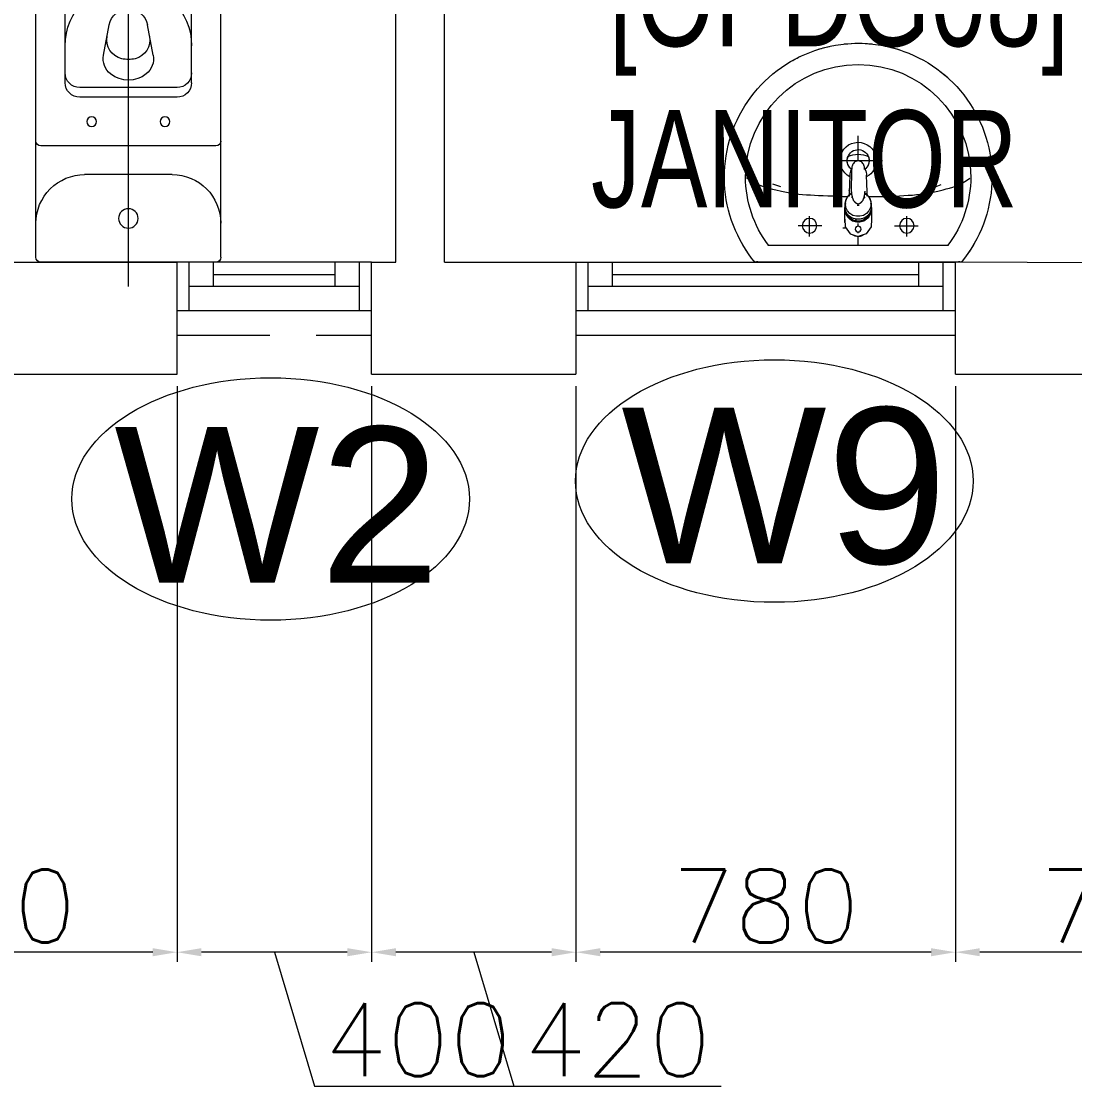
# Model space of a CAD drawing. Header units: millimetres. Extents: x -2143172 to 5255, y -610845 to 279739.
# Drawn here: x -1173704 to -1171539, y -596085 to -593893 of the extents above; entities that cross this region are included whole.
import ezdxf

# ---------------------------------------------------------------- set-up
doc = ezdxf.new("R2010")
doc.units = ezdxf.units.MM
doc.header["$LTSCALE"] = 30
doc.linetypes.add('HIDDEN', pattern=[9.525, 6.35, -3.175])
doc.linetypes.add('HIDDEN2', pattern=[0.1875, 0.125, -0.0625])
doc.layers.get('0').update_dxf_attribs({"lineweight": 5})
doc.layers.get('Defpoints').update_dxf_attribs({"lineweight": 5})
for name, color, linetype, lineweight in [('72_EGR_BASE_TEXT', 7, 'Continuous', 5), ('Al door tag', 4, 'Continuous', 5), ('Al Window tag', 5, 'Continuous', 5), ('Aluminum', 7, 'Continuous', 5), ('dims.', 152, 'Continuous', 5), ('LOADING', 163, 'Continuous', 5), ('P-SANR-FIXT', 6, 'Continuous', 18), ('P-SANR-FIXT-1', 6, 'Continuous', 13), ('Proj', 7, 'HIDDEN2', 5), ('SANIT', 250, 'Continuous', 5), ('Walls', 32, 'Continuous', 5)]:
    doc.layers.add(name, color=color, linetype=linetype, lineweight=lineweight)
doc.styles.add('SIMPLEX', font='SIMPLEX.shx', dxfattribs={"height": 150})
doc.styles.add('TTLB-A0-JeddahDP$0$swis721', font='swiss.ttf')
doc.styles.add('X3G_ENTITY_2586C2', font='swisscl.ttf', dxfattribs={"height": 200})
doc.styles.add('X3G_ENTITY_258862', font='swisscl.ttf', dxfattribs={"height": 200})
doc.dimstyles.new('Buk', dxfattribs={"dimtxt": 150, "dimasz": 50, "dimexe": 20, "dimexo": 25, "dimgap": 20, "dimtad": 1, "dimdec": 0, "dimrnd": 5, "dimdsep": 46, "dimtxsty": 'SIMPLEX', "dimcen": 0, "dimdle": 20, "dimclrd": 256, "dimclre": 256, "dimclrt": 256, "dimadec": 0, "dimazin": 0, "dimtfac": 0.0075, "dimtdec": 0, "dimtmove": 1, "dimatfit": 2, "dimldrblk": 'ARCHTICK', "dimfxl": 1, "dimtolj": 1, "dimtzin": 0, "dimlwd": -1, "dimlwe": -1, "dimarcsym": 0})

# ---------------------------------------------------------------- blocks, each defined once
blk = doc.blocks.new('WC manta')
at = {"layer": 'SANIT'}
for p, q in [((-0.13, 0.18), (-0.13, -0.18)), ((-0.12, 0.19), (0.41, 0.19)), ((0.109, 0.18), (0.109, -0.18)), ((0.239, 0.13), (0.41, 0.13)), ((0.05, 0.09), (0.05, -0.09)), ((0.209, 0.1), (0.209, -0.1)), ((0.229, 0.1), (0.229, -0.1)), ((0.2955, 0.051), (0.3581, 0.0393)), ((-0.18, 0), (0.65, 0)), ((0.2955, -0.051), (0.3581, -0.0393)), ((0.239, -0.13), (0.41, -0.13)), ((-0.12, -0.19), (0.41, -0.19))]:
    blk.add_line(p, q, dxfattribs=at)
for centre, radius in [((0.159, 0.0752), 0.01), ((-0.04, 0), 0.02), ((0.159, -0.0753), 0.01)]:
    blk.add_circle(centre, radius, dxfattribs=at)
for centre, radius, start, end in [((-0.12, 0.18), 0.01, 90, 180), ((-0.05, 0.09), 0.1, 0, 90), ((0.119, 0.18), 0.01, 90, 180), ((0.41, 0), 0.19, 270, 90), ((0.239, 0.1), 0.03, 90, 180), ((0.259, 0.1), 0.03, 90, 180), ((0.3147, 0), 0.13, 270, 90), ((0.41, 0), 0.13, 270, 90), ((0.2882, 0.0117), 0.04, 79.4289, 141.525), ((0.3271, 0.0044), 0.04, 79.4289, 166.4176), ((0.3029, 0), 0.0588, 141.525, 218.475), ((0.3507, 0), 0.04, 280.5711, 79.4289), ((0.3454, 0), 0.0588, 166.4176, 193.5824), ((0.3271, -0.0044), 0.04, 193.5824, 280.5711), ((0.2882, -0.0117), 0.04, 218.475, 280.5711), ((-0.05, -0.09), 0.1, 270, 0), ((0.239, -0.1), 0.03, 180, 270), ((0.259, -0.1), 0.03, 180, 270), ((-0.12, -0.18), 0.01, 180, 270), ((0.119, -0.18), 0.01, 180, 270)]:
    blk.add_arc(centre, radius, start, end, dxfattribs=at)
blk = doc.blocks.new('*D816')
at = {"layer": 'Defpoints', "color": 0, "transparency": 16777216}
for p in [(-1171784, -594618.1), (-1171051.6, -594618.1, 0), (-1171784, -595806.4)]:
    blk.add_point(p, dxfattribs=at)
at = {"layer": 'dims.', "linetype": 'Continuous', "transparency": 16777216}
for p, q in [((-1171784, -594643.1), (-1171784, -595826.4)), ((-1171051.6, -594643.1), (-1171051.6, -595826.4))]:
    blk.add_line(p, q, dxfattribs=at)
at = {"layer": 'dims.', "transparency": 16777216}
blk.add_line((-1171101.6, -595806.4), (-1171734, -595806.4), dxfattribs=at)
for points in [[(-1171734, -595798.1), (-1171734, -595814.7), (-1171784, -595806.4)], [(-1171101.6, -595798.1), (-1171101.6, -595814.7), (-1171051.6, -595806.4)]]:
    blk.add_solid(points, dxfattribs=at)
at = {"layer": 'dims.', "transparency": 16777216, "insert": (-1171417.8, -595711.4), "char_height": 150, "attachment_point": 5, "style": 'SIMPLEX'}
blk.add_mtext('\\A1;730', dxfattribs=at)
blk = doc.blocks.new('_ArchTick')
at = {"color": 0, "linetype": 'ByBlock', "const_width": 0.15}
blk.add_lwpolyline([(-0.5, -0.5), (0.5, 0.5)], dxfattribs=at)
blk = doc.blocks.new('*D817')
at = {"layer": 'Defpoints', "color": 0, "transparency": 16777216}
for p in [(-1172564, -594618.1, 0), (-1171784, -594618.1), (-1172564, -595806.4)]:
    blk.add_point(p, dxfattribs=at)
at = {"layer": 'dims.', "linetype": 'Continuous', "transparency": 16777216}
for p, q in [((-1172564, -594643.1), (-1172564, -595826.4)), ((-1171784, -594643.1), (-1171784, -595826.4))]:
    blk.add_line(p, q, dxfattribs=at)
at = {"layer": 'dims.', "transparency": 16777216}
blk.add_line((-1171834, -595806.4), (-1172514, -595806.4), dxfattribs=at)
for points in [[(-1172514, -595798.1), (-1172514, -595814.7), (-1172564, -595806.4)], [(-1171834, -595798.1), (-1171834, -595814.7), (-1171784, -595806.4)]]:
    blk.add_solid(points, dxfattribs=at)
at = {"layer": 'dims.', "transparency": 16777216, "insert": (-1172174, -595711.4), "char_height": 150, "attachment_point": 5, "style": 'SIMPLEX'}
blk.add_mtext('\\A1;780', dxfattribs=at)
blk = doc.blocks.new('*D818')
at = {"layer": 'Defpoints', "color": 0, "transparency": 16777216}
for p in [(-1172984, -594618.1), (-1172564, -594618.1, 0), (-1172984, -595806.4)]:
    blk.add_point(p, dxfattribs=at)
at = {"layer": 'dims.', "linetype": 'Continuous', "transparency": 16777216}
for p, q in [((-1172984, -594643.1), (-1172984, -595826.4)), ((-1172564, -594643.1), (-1172564, -595826.4))]:
    blk.add_line(p, q, dxfattribs=at)
at = {"layer": 'dims.', "transparency": 16777216}
for p, q in [((-1172614, -595806.4), (-1172934, -595806.4)), ((-1172774, -595806.4), (-1172691.5, -596081.4)), ((-1172691.5, -596081.4), (-1172265.8, -596081.4))]:
    blk.add_line(p, q, dxfattribs=at)
for points in [[(-1172934, -595798.1), (-1172934, -595814.7), (-1172984, -595806.4)], [(-1172614, -595798.1), (-1172614, -595814.7), (-1172564, -595806.4)]]:
    blk.add_solid(points, dxfattribs=at)
at = {"layer": 'dims.', "transparency": 16777216, "insert": (-1172478.7, -595986.4), "char_height": 150, "attachment_point": 5, "style": 'SIMPLEX'}
blk.add_mtext('\\A1;420', dxfattribs=at)
blk = doc.blocks.new('*D819')
at = {"layer": 'Defpoints', "color": 0, "transparency": 16777216}
for p in [(-1173384, -594618.1), (-1172984, -594618.1), (-1173384, -595806.4)]:
    blk.add_point(p, dxfattribs=at)
at = {"layer": 'dims.', "linetype": 'Continuous', "transparency": 16777216}
for p, q in [((-1173384, -594643.1), (-1173384, -595826.4)), ((-1172984, -594643.1), (-1172984, -595826.4))]:
    blk.add_line(p, q, dxfattribs=at)
at = {"layer": 'dims.', "transparency": 16777216}
for p, q in [((-1173034, -595806.4), (-1173334, -595806.4)), ((-1173184, -595806.4), (-1173101.5, -596081.4)), ((-1173101.5, -596081.4), (-1172675.8, -596081.4))]:
    blk.add_line(p, q, dxfattribs=at)
for points in [[(-1173334, -595798.1), (-1173334, -595814.7), (-1173384, -595806.4)], [(-1173034, -595798.1), (-1173034, -595814.7), (-1172984, -595806.4)]]:
    blk.add_solid(points, dxfattribs=at)
at = {"layer": 'dims.', "transparency": 16777216, "insert": (-1172888.7, -595986.4), "char_height": 150, "attachment_point": 5, "style": 'SIMPLEX'}
blk.add_mtext('\\A1;400', dxfattribs=at)
blk = doc.blocks.new('*D820')
at = {"layer": 'Defpoints', "color": 0, "transparency": 16777216}
for p in [(-1174184, -594618.1), (-1173384, -594618.1), (-1174184, -595806.4)]:
    blk.add_point(p, dxfattribs=at)
at = {"layer": 'dims.', "linetype": 'Continuous', "transparency": 16777216}
for p, q in [((-1174184, -594643.1), (-1174184, -595826.4)), ((-1173384, -594643.1), (-1173384, -595826.4))]:
    blk.add_line(p, q, dxfattribs=at)
at = {"layer": 'dims.', "transparency": 16777216}
blk.add_line((-1173434, -595806.4), (-1174134, -595806.4), dxfattribs=at)
for points in [[(-1174134, -595798.1), (-1174134, -595814.7), (-1174184, -595806.4)], [(-1173434, -595798.1), (-1173434, -595814.7), (-1173384, -595806.4)]]:
    blk.add_solid(points, dxfattribs=at)
at = {"layer": 'dims.', "transparency": 16777216, "insert": (-1173784, -595711.4), "char_height": 150, "attachment_point": 5, "style": 'SIMPLEX'}
blk.add_mtext('\\A1;800', dxfattribs=at)
blk = doc.blocks.new('A$C269B7191')
at = {"layer": 'Al Window tag'}
blk.add_ellipse((0, 0), major_axis=(408.6, 0), ratio=0.610025, dxfattribs=at)
at = {"layer": 'Al Window tag', "insert": (-321.4, 147.9), "char_height": 320, "attachment_point": 1, "style": 'TTLB-A0-JeddahDP$0$swis721'}
blk.add_mtext_dynamic_manual_height_columns('W2', width=1569.457, gutter_width=9406.5, heights=[480.3], dxfattribs=at)
blk = doc.blocks.new('A$C32AF401B')
at = {"layer": 'Al Window tag'}
blk.add_ellipse((0, 0), major_axis=(408.6, 0), ratio=0.610025, dxfattribs=at)
at = {"layer": 'Al Window tag', "insert": (-314.6, 150.6, -1), "char_height": 320, "attachment_point": 1, "style": 'TTLB-A0-JeddahDP$0$swis721'}
blk.add_mtext_dynamic_manual_height_columns('W9', width=1569.457, gutter_width=9406.5, heights=[480.3], dxfattribs=at)
blk = doc.blocks.new('FP_138-161_A_00_GFL_-0_080_Einreichung_Grundrisse_100')
at = {"layer": 'P-SANR-FIXT'}
blk.add_line((-0.0044, -0.0019), (-0.0045, -0.0021), dxfattribs=at)
at = {"layer": 'P-SANR-FIXT', "flags": 128}
blk.add_lwpolyline([(-0.0057, -0.0037), (-0.0058, -0.0039), (-0.006, -0.004)], dxfattribs=at)
blk = doc.blocks.new('FP_139-161_A_00_GFL_-0_080_Einreichung_Grundrisse_100')
at = {"layer": 'P-SANR-FIXT'}
blk.add_line((0.0045, -0.0022), (0.0044, -0.002), dxfattribs=at)
at = {"layer": 'P-SANR-FIXT', "flags": 128}
blk.add_lwpolyline([(0.006, -0.004), (0.0059, -0.0039), (0.0057, -0.0038)], dxfattribs=at)
blk = doc.blocks.new('IS_Ceraplus_B8204_BIM_BG _1_ - B8204AA - CERAPLUS single lever basin mixer with pop-up waste-V137-161_A_00_GFL_-0_080_Einreichung_Grundrisse_100')
at = {"layer": 'P-SANR-FIXT-1'}
h = blk.add_hatch(dxfattribs=at)
h.set_pattern_fill('FP_26', color=256, style=0, pattern_type=2)
h.set_pattern_definition([(225, (0.009, 0), (0.010607, -0.010607), []), (315, (0.009, 0), (0.010607, 0.010607), [])])
h.paths.add_polyline_path([(0.0056, -0.002), (0.0058, -0.0024), (0.0058, -0.0021)])
h.paths.add_polyline_path([(0.007, -0.0039), (0.0088, -0.0045), (0.0084, -0.0043)])
at = {"layer": 'LOADING'}
for p, q in [((-0.028, 0), (-0.028, -0.0281)), ((0.028, -0.0281), (0.028, 0)), ((-0.0274, -0.0337), (-0.0271, -0.0392)), ((-0.0262, -0.0282), (-0.0263, -0.0287)), ((0.0263, -0.0287), (0.0262, -0.0282)), ((0.0262, -0.0293), (0.0263, -0.0287)), ((0.0271, -0.0392), (0.0274, -0.0337)), ((-0.0137, -0.0512), (-0.0129, -0.0517)), ((0.0124, -0.052), (0.0133, -0.0515)), ((0.014, -0.0647), (0.0133, -0.1077)), ((0.0185, -0.0618), (0.019, -0.0539)), ((0.019, -0.0539), (0.0188, -0.0561))]:
    blk.add_line(p, q, dxfattribs=at)
at = {"layer": 'LOADING', "flags": 128}
for points in [[(-0.0272, -0.0069), (-0.0266, 0.009), (-0.0165, 0.0236), (0, 0.0291)], [(0.0272, -0.0069), (0.0266, 0.009), (0.0165, 0.0236), (0, 0.0291)], [(-0.0176, -0.0568), (-0.0224, -0.0513), (-0.0254, -0.0448), (-0.0264, -0.0376), (-0.0253, -0.0305), (-0.0222, -0.024), (-0.0172, -0.0186), (-0.0109, -0.0147), (-0.0037, -0.0127), (0.0037, -0.0127), (0.0109, -0.0147), (0.0172, -0.0186), (0.0222, -0.024), (0.0253, -0.0305), (0.0264, -0.0376), (0.0254, -0.0448), (0.0224, -0.0513), (0.0176, -0.0568)], [(-0.0271, -0.0393), (-0.027, -0.0403), (-0.0269, -0.0414), (-0.0267, -0.0424), (-0.0265, -0.0434), (-0.0262, -0.0444), (-0.0259, -0.0454), (-0.0255, -0.0464), (-0.0252, -0.0474), (-0.0247, -0.0484), (-0.0243, -0.0493), (-0.0238, -0.0502), (-0.0232, -0.0511), (-0.0226, -0.052), (-0.022, -0.0529), (-0.0214, -0.0537), (-0.0207, -0.0545), (-0.0199, -0.0553), (-0.0192, -0.0561), (-0.0184, -0.0568), (-0.0176, -0.0575), (-0.0173, -0.0577)], [(0.0173, -0.0577), (0.0181, -0.057), (0.0189, -0.0563), (0.0197, -0.0556), (0.0204, -0.0548), (0.0211, -0.054), (0.0218, -0.0532), (0.0224, -0.0523), (0.023, -0.0514), (0.0236, -0.0505), (0.0241, -0.0496), (0.0246, -0.0487), (0.025, -0.0477), (0.0254, -0.0467), (0.0258, -0.0458), (0.0261, -0.0448), (0.0264, -0.0437), (0.0266, -0.0427), (0.0268, -0.0417), (0.027, -0.0407), (0.0271, -0.0396), (0.0271, -0.0393)], [(-0.019, -0.0539), (-0.0185, -0.0615), (-0.0185, -0.0618)], [(-0.0162, -0.0579), (-0.0156, -0.058), (-0.0151, -0.0581), (-0.0146, -0.0583), (-0.0142, -0.0586), (-0.0139, -0.0588), (-0.0138, -0.0591)], [(-0.0138, -0.0591), (-0.0139, -0.0612), (-0.014, -0.0633)], [(0.0138, -0.0591), (0.0139, -0.0588), (0.0142, -0.0586), (0.0146, -0.0583), (0.0151, -0.0581), (0.0156, -0.058), (0.0162, -0.0579)], [(0.014, -0.0633), (0.0139, -0.0612), (0.0138, -0.0591)], [(0.0171, -0.0578), (0.0174, -0.0575), (0.0176, -0.0568)], [(0.0184, -0.0651), (0.0184, -0.0652), (0.0184, -0.0652), (0.0184, -0.0652), (0.0184, -0.0654), (0.0184, -0.0655)], [(-0.0181, -0.0728), (-0.0177, -0.083), (-0.0172, -0.0938)], [(0.0172, -0.0938), (0.0177, -0.083), (0.0181, -0.0728)], [(-0.0129, -0.1142), (-0.0124, -0.1161), (-0.0118, -0.1179), (-0.0109, -0.1197), (-0.0098, -0.1214), (-0.0084, -0.123), (-0.0067, -0.1244), (-0.0047, -0.1255), (-0.0025, -0.1263), (0, -0.1266)], [(0, -0.1266), (0.0025, -0.1263), (0.0047, -0.1255), (0.0067, -0.1244), (0.0084, -0.123), (0.0098, -0.1214), (0.0109, -0.1197), (0.0118, -0.1179), (0.0124, -0.1161), (0.0129, -0.1142)]]:
    blk.add_lwpolyline(points, dxfattribs=at)
at = {"layer": 'LOADING'}
for centre, radius, start, end in [((0, 0.0135), 0.00603, 0, 180), ((0, 0.0135), 0.00603, 180, 0), ((-0.009, 0), 0.005, 300, 315), ((0.009, 0), 0.005, 225, 240)]:
    blk.add_arc(centre, radius, start, end, dxfattribs=at)
for centre, major_axis, start_param, end_param in [((0, -0.0281), (-0.028, 0), 4.712389, 6.47291), ((0, -0.0287), (0.0267, 0), 1.570796, 3.036556), ((0, -0.0287), (0.0263, 0), 2.625648, 2.791756), ((0, -0.0287), (-0.0263, 0), 4.712389, 5.759587), ((0, -0.0281), (0.028, 0), 6.093357, 7.853982), ((0, -0.0287), (0.0267, 0), 0.105099, 1.570796), ((0, -0.0287), (0.0262, 0), 0.523599, 1.570796), ((0, -0.0287), (0.0262, 0), 0.349919, 0.515945), ((0, -0.0321), (0.0275, 0), 3.141823, 3.202701), ((0, -0.0321), (0.0275, 0), 3.239313, 3.439417), ((0, -0.0281), (0.028, 0), 3.371221, 3.483334), ((0, -0.0287), (0.0267, 0), 6.059374, 6.108652), ((0, -0.0321), (0.0275, 0), 5.985527, 6.185455), ((0, -0.0281), (0.028, 0), 5.94107, 6.05344), ((0, -0.0321), (0.0275, 0), 6.222066, 6.282955), ((0, -0.0312), (0.0248, 0), 4.111947, 4.191073), ((0, -0.0281), (0.028, 0), 4.202431, 4.259552), ((0, -0.0287), (0.0263, 0), 4.169225, 4.2325), ((0, -0.0281), (0.028, 0), 5.172057, 5.222265)]:
    blk.add_ellipse(centre, major_axis=major_axis, ratio=0.961262, start_param=start_param, end_param=end_param, dxfattribs=at)
for points, knots in [([(-0.0215, -0.0162), (-0.0216, -0.0163), (-0.0219, -0.0167), (-0.0227, -0.0177), (-0.0238, -0.0192), (-0.0249, -0.0211), (-0.0258, -0.0231), (-0.0266, -0.0253), (-0.0273, -0.0282), (-0.0275, -0.0305), (-0.0275, -0.0321)], [0.7859035, 0.7859035, 0.7859035, 0.7859035, 0.7916667, 0.8055556, 0.8333333, 0.8611111, 0.8888889, 0.9166667, 0.9444444, 1, 1, 1, 1]), ([(0.021, -0.0157), (0.0208, -0.0154), (0.0203, -0.0149), (0.0192, -0.0139), (0.0177, -0.0127), (0.0161, -0.0117), (0.0148, -0.0109), (0.0138, -0.0104), (0.0127, -0.0099), (0.0113, -0.0093), (0.0087, -0.0084), (0.0048, -0.0075), (0, -0.0071), (-0.0048, -0.0075), (-0.0087, -0.0084), (-0.0113, -0.0093), (-0.0127, -0.0099), (-0.0138, -0.0104), (-0.0148, -0.0109), (-0.0161, -0.0117), (-0.0177, -0.0127), (-0.0191, -0.0139), (-0.0202, -0.0149), (-0.0208, -0.0154), (-0.021, -0.0157)], [0.2222222, 0.2222222, 0.2222222, 0.2222222, 0.2361111, 0.25, 0.2777778, 0.3055556, 0.3194444, 0.3333333, 0.3472222, 0.3611111, 0.3888889, 0.4444444, 0.5, 0.5555556, 0.6111111, 0.6388889, 0.6527778, 0.6666667, 0.6805556, 0.6944444, 0.7222222, 0.75, 0.7638889, 0.7777778, 0.7777778, 0.7777778, 0.7777778]), ([(0.0275, -0.0321), (0.0275, -0.0305), (0.0273, -0.0282), (0.0266, -0.0253), (0.0258, -0.0231), (0.0249, -0.0211), (0.0238, -0.0192), (0.0227, -0.0177), (0.0219, -0.0167), (0.0216, -0.0163), (0.0215, -0.0162)], [0, 0, 0, 0, 0.0555556, 0.0833333, 0.1111111, 0.1388889, 0.1666667, 0.1944444, 0.2083333, 0.2142181, 0.2142181, 0.2142181, 0.2142181]), ([(0, -0.0378), (-0.0005, -0.038), (-0.0012, -0.0384), (-0.0021, -0.0389), (-0.0028, -0.0393), (-0.0035, -0.0397), (-0.0042, -0.04), (-0.0049, -0.0405), (-0.0055, -0.0409), (-0.0061, -0.0414), (-0.0067, -0.0419), (-0.0072, -0.0424), (-0.0078, -0.0429), (-0.0083, -0.0435), (-0.0088, -0.0441), (-0.0092, -0.0446), (-0.0096, -0.0452), (-0.01, -0.0459), (-0.0103, -0.0466), (-0.0105, -0.0472), (-0.0107, -0.0477), (-0.0108, -0.0481), (-0.0109, -0.0484), (-0.0111, -0.0489), (-0.0114, -0.0497), (-0.0118, -0.0509), (-0.0122, -0.0521), (-0.0124, -0.053), (-0.0126, -0.0537), (-0.0128, -0.0544), (-0.0129, -0.0552), (-0.0131, -0.0559), (-0.0132, -0.0566), (-0.0134, -0.0572), (-0.0136, -0.0581), (-0.0137, -0.0587), (-0.0138, -0.0591)], [0, 0, 0, 0, 0.055556, 0.083333, 0.111111, 0.138889, 0.166667, 0.194444, 0.222222, 0.25, 0.277778, 0.305556, 0.333333, 0.361111, 0.388889, 0.416667, 0.444444, 0.472222, 0.5, 0.527778, 0.541667, 0.555556, 0.569444, 0.583333, 0.611111, 0.666667, 0.722222, 0.75, 0.777778, 0.805556, 0.833333, 0.861111, 0.888889, 0.916667, 0.944444, 1, 1, 1, 1]), ([(0, -0.0357), (-0.0006, -0.0357), (-0.0013, -0.0357), (-0.002, -0.0357), (-0.0022, -0.0357)], [0, 0, 0, 0, 0.1, 0.1298359, 0.1298359, 0.1298359, 0.1298359]), ([(0.0022, -0.0357), (0.002, -0.0357), (0.0013, -0.0357), (0.0006, -0.0357), (0, -0.0357)], [0.8701578, 0.8701578, 0.8701578, 0.8701578, 0.9, 1, 1, 1, 1]), ([(0.0138, -0.0591), (0.0137, -0.0587), (0.0136, -0.0581), (0.0134, -0.0572), (0.0132, -0.0566), (0.0131, -0.0559), (0.0129, -0.0552), (0.0128, -0.0544), (0.0126, -0.0537), (0.0124, -0.053), (0.0122, -0.0521), (0.0118, -0.0509), (0.0114, -0.0497), (0.0111, -0.0489), (0.0109, -0.0484), (0.0108, -0.0481), (0.0107, -0.0477), (0.0105, -0.0472), (0.0103, -0.0466), (0.01, -0.0459), (0.0096, -0.0452), (0.0092, -0.0446), (0.0088, -0.0441), (0.0083, -0.0435), (0.0078, -0.0429), (0.0072, -0.0424), (0.0067, -0.0419), (0.0061, -0.0414), (0.0055, -0.0409), (0.0049, -0.0405), (0.0042, -0.04), (0.0035, -0.0397), (0.0028, -0.0393), (0.0021, -0.0389), (0.0012, -0.0384), (0.0005, -0.038), (0, -0.0378)], [0, 0, 0, 0, 0.055556, 0.083333, 0.111111, 0.138889, 0.166667, 0.194444, 0.222222, 0.25, 0.277778, 0.333333, 0.388889, 0.416667, 0.430556, 0.444444, 0.458333, 0.472222, 0.5, 0.527778, 0.555556, 0.583333, 0.611111, 0.638889, 0.666667, 0.694444, 0.722222, 0.75, 0.777778, 0.805556, 0.833333, 0.861111, 0.888889, 0.916667, 0.944444, 1, 1, 1, 1]), ([(-0.0188, -0.0538), (-0.0188, -0.0547), (-0.0186, -0.0582), (-0.0185, -0.0619), (-0.0184, -0.0646)], [0.6724021, 0.6724021, 0.6724021, 0.6724021, 0.75, 1, 1, 1, 1]), ([(-0.0162, -0.0579), (-0.0162, -0.0578), (-0.0163, -0.0578), (-0.0165, -0.0577), (-0.0166, -0.0575), (-0.0167, -0.0574), (-0.0169, -0.0573), (-0.017, -0.0572), (-0.0172, -0.0571), (-0.0173, -0.057), (-0.0175, -0.0569), (-0.0176, -0.0568)], [0, 0, 0, 0, 0.1, 0.2, 0.3, 0.4, 0.5, 0.6, 0.7, 0.8, 1, 1, 1, 1]), ([(-0.0148, -0.0587), (-0.015, -0.0586), (-0.0159, -0.0583), (-0.0167, -0.058), (-0.0172, -0.0578)], [0.8, 0.8, 0.8, 0.8, 0.85, 1, 1, 1, 1]), ([(0.0141, -0.0613), (0.0141, -0.0611), (0.0143, -0.0608), (0.0145, -0.0604), (0.0148, -0.06), (0.0151, -0.0596), (0.0153, -0.0594), (0.0155, -0.0592), (0.0156, -0.059), (0.0158, -0.0588), (0.016, -0.0587), (0.0163, -0.0585), (0.0165, -0.0583), (0.0166, -0.0582)], [0.3333333, 0.3333333, 0.3333333, 0.3333333, 0.4166667, 0.5, 0.5833333, 0.6666667, 0.7083333, 0.75, 0.7916667, 0.8333333, 0.875, 0.9166667, 1, 1, 1, 1]), ([(0.0176, -0.0568), (0.0175, -0.0569), (0.0173, -0.057), (0.0172, -0.0571), (0.017, -0.0572), (0.0169, -0.0573), (0.0167, -0.0574), (0.0166, -0.0575), (0.0165, -0.0577), (0.0163, -0.0578), (0.0162, -0.0578), (0.0162, -0.0579)], [0, 0, 0, 0, 0.2, 0.3, 0.4, 0.5, 0.6, 0.7, 0.8, 0.9, 1, 1, 1, 1]), ([(0.0184, -0.0646), (0.0185, -0.0619), (0.0186, -0.0582), (0.0188, -0.0547), (0.0188, -0.0538)], [0, 0, 0, 0, 0.25, 0.3275586, 0.3275586, 0.3275586, 0.3275586]), ([(-0.0131, -0.1116), (-0.0132, -0.1115), (-0.0135, -0.1109), (-0.0141, -0.1099), (-0.0147, -0.1086), (-0.0153, -0.1072), (-0.0159, -0.1053), (-0.0167, -0.1021), (-0.0171, -0.0992), (-0.0171, -0.0973)], [0.4856715, 0.4856715, 0.4856715, 0.4856715, 0.5, 0.55, 0.6, 0.65, 0.7, 0.8, 1, 1, 1, 1]), ([(-0.0132, -0.1091), (-0.0132, -0.1096), (-0.0132, -0.1103), (-0.0132, -0.1111), (-0.0132, -0.1115), (-0.0132, -0.1118), (-0.0131, -0.1122), (-0.0131, -0.1125), (-0.0131, -0.1128), (-0.0131, -0.1131), (-0.013, -0.1134), (-0.013, -0.1138), (-0.0129, -0.1141), (-0.0129, -0.1142)], [0.2, 0.2, 0.2, 0.2, 0.4, 0.5, 0.55, 0.6, 0.65, 0.7, 0.75, 0.8, 0.85, 0.9, 1, 1, 1, 1]), ([(0.0129, -0.1142), (0.0129, -0.1141), (0.013, -0.1138), (0.013, -0.1134), (0.0131, -0.1131), (0.0131, -0.1128), (0.0131, -0.1125), (0.0131, -0.1122), (0.0132, -0.1118), (0.0132, -0.1115), (0.0132, -0.1111), (0.0132, -0.1103), (0.0132, -0.1096), (0.0132, -0.1091)], [0, 0, 0, 0, 0.1, 0.15, 0.2, 0.25, 0.3, 0.35, 0.4, 0.45, 0.5, 0.6, 0.8, 0.8, 0.8, 0.8]), ([(0.0131, -0.1116), (0.0133, -0.1113), (0.0137, -0.1106), (0.0142, -0.1096), (0.0147, -0.1084), (0.0153, -0.1072), (0.0159, -0.1053), (0.0167, -0.1021), (0.0171, -0.0992), (0.0171, -0.0973)], [-0.5143371, -0.5143371, -0.5143371, -0.5143371, -0.475, -0.4375, -0.4, -0.35, -0.3, -0.2, 0, 0, 0, 0])]:
    blk.add_open_spline(points, degree=3, knots=knots, dxfattribs=at)
for points in [[(-0.0184, -0.0646), (-0.0183, -0.0659), (-0.0182, -0.0684), (-0.0181, -0.0709), (-0.0181, -0.0721)], [(-0.0172, -0.0578), (-0.0171, -0.0578), (-0.0169, -0.058), (-0.0167, -0.0581), (-0.0166, -0.0582)], [(-0.0162, -0.0579), (-0.0162, -0.0579), (-0.0164, -0.0581), (-0.0165, -0.0582), (-0.0166, -0.0583), (-0.0166, -0.0582), (-0.0166, -0.0582)], [(-0.0166, -0.0582), (-0.0163, -0.0585), (-0.0156, -0.059), (-0.0148, -0.0599), (-0.0142, -0.0609), (-0.0139, -0.0617), (-0.0138, -0.0621)], [(-0.014, -0.0633), (-0.014, -0.0633), (-0.014, -0.0633), (-0.014, -0.0633)], [(-0.014, -0.0646), (-0.014, -0.0644), (-0.014, -0.064), (-0.014, -0.0635), (-0.014, -0.0633)], [(0.014, -0.0633), (0.014, -0.0633), (0.014, -0.0633), (0.014, -0.0633)], [(0.014, -0.0633), (0.014, -0.0635), (0.014, -0.064), (0.014, -0.0644), (0.014, -0.0647)], [(0.0172, -0.0578), (0.0168, -0.0579), (0.0158, -0.0583), (0.0147, -0.0587), (0.0141, -0.059)], [(0.0166, -0.0582), (0.0166, -0.0582), (0.0166, -0.0583), (0.0165, -0.0582), (0.0164, -0.0581), (0.0162, -0.0579), (0.0162, -0.0579)], [(0.0166, -0.0582), (0.0167, -0.0582), (0.0168, -0.0581), (0.0169, -0.058), (0.0169, -0.058)], [(0.0169, -0.058), (0.017, -0.0579), (0.0171, -0.0579), (0.0171, -0.0578)], [(0.0181, -0.0721), (0.0181, -0.0709), (0.0182, -0.0684), (0.0183, -0.0659), (0.0184, -0.0646)], [(-0.0172, -0.0938), (-0.0172, -0.0944), (-0.0172, -0.0956), (-0.0171, -0.0967), (-0.0171, -0.0973)], [(0.0171, -0.0973), (0.0171, -0.0967), (0.0172, -0.0956), (0.0172, -0.0944), (0.0172, -0.0938)]]:
    blk.add_open_spline(points, degree=3, dxfattribs=at)
for name in ['FP_138-161_A_00_GFL_-0_080_Einreichung_Grundrisse_100', 'FP_139-161_A_00_GFL_-0_080_Einreichung_Grundrisse_100']:
    blk.add_blockref(name, (0, 0), dxfattribs=at)
blk = doc.blocks.new('_100_WB_KER_REN_55x45x18 - _100_WB_KER_REN_55x45x18-V63-161_A_00_GFL_-0_080_Einreichung_Grundrisse_100')
at = {"layer": 'LOADING'}
for p, q in [((-0.2075, 0.225), (-0.2075, 0.2227)), ((0.2074, 0.225), (-0.2074, 0.225)), ((0.2075, 0.2227), (0.2075, 0.225)), ((-0.1855, 0.1899), (0.1855, 0.1899)), ((0, 0.1899), (0, 0.1724)), ((-0.1, 0.172), (-0.1, 0.1303)), ((-0.0259, 0.155), (-0.0315, 0.155)), ((0, 0.1656), (0, 0.1628)), ((0.026, 0.155), (0.0248, 0.155)), ((0.1, 0.172), (0.1, 0.1303)), ((-0.0744, 0.15), (-0.1234, 0.15)), ((0, 0.1509), (0, 0.1454)), ((0, 0.1422), (0, 0.1399)), ((0.0744, 0.15), (0.1234, 0.15)), ((-0.1763, 0.0637), (-0.1598, 0.0692)), ((0.1605, 0.0691), (0.1707, 0.0656)), ((-0.05, 0.0161), (0.05, 0.0161)), ((0, 0.0168), (0, -0.0348))]:
    blk.add_line(p, q, dxfattribs=at)
at = {"layer": 'LOADING', "flags": 128}
for points in [[(-0.2121, 0.225), (-0.219, 0.2164), (-0.2254, 0.2075), (-0.2316, 0.1983), (-0.2373, 0.189), (-0.2427, 0.1794), (-0.2476, 0.1696), (-0.2522, 0.1596), (-0.2564, 0.1494), (-0.2602, 0.1391), (-0.2635, 0.1286), (-0.2665, 0.118), (-0.269, 0.1073), (-0.271, 0.0965), (-0.2727, 0.0856), (-0.2739, 0.0747), (-0.2747, 0.0637), (-0.275, 0.0527), (-0.275, 0.05)], [(0.275, 0.05), (0.2748, 0.061), (0.2741, 0.072), (0.273, 0.0829), (0.2715, 0.0938), (0.2695, 0.1046), (0.2671, 0.1154), (0.2643, 0.126), (0.261, 0.1365), (0.2574, 0.1469), (0.2533, 0.1571), (0.2488, 0.1671), (0.2439, 0.177), (0.2387, 0.1866), (0.233, 0.1961), (0.227, 0.2053), (0.2206, 0.2142), (0.2138, 0.2229), (0.2121, 0.225)], [(-0.275, 0.05), (-0.2748, 0.039), (-0.2741, 0.028), (-0.273, 0.0171), (-0.2715, 0.0062), (-0.2695, -0.0046), (-0.2671, -0.0154), (-0.2643, -0.026), (-0.261, -0.0365), (-0.2574, -0.0469), (-0.2533, -0.0571), (-0.2488, -0.0671), (-0.2439, -0.077), (-0.2387, -0.0866), (-0.233, -0.0961), (-0.227, -0.1053), (-0.2206, -0.1142), (-0.2138, -0.1229), (-0.2067, -0.1313), (-0.1993, -0.1395), (-0.1916, -0.1473), (-0.1836, -0.1548), (-0.1752, -0.162), (-0.1666, -0.1688), (-0.1577, -0.1753), (-0.1486, -0.1814), (-0.1392, -0.1872), (-0.1296, -0.1925), (-0.1198, -0.1975), (-0.1098, -0.2021), (-0.0996, -0.2063), (-0.0893, -0.2101), (-0.0788, -0.2135), (-0.0682, -0.2164), (-0.0575, -0.2189), (-0.0467, -0.221), (-0.0359, -0.2227), (-0.0249, -0.2239), (-0.014, -0.2246), (-0.003, -0.225), (0.008, -0.2249), (0.019, -0.2243), (0.03, -0.2234), (0.0409, -0.2219), (0.0517, -0.2201), (0.0625, -0.2178), (0.0731, -0.2151), (0.0837, -0.212), (0.0941, -0.2084), (0.1043, -0.2044), (0.1144, -0.2001), (0.1243, -0.1953), (0.1341, -0.1901), (0.1436, -0.1846), (0.1528, -0.1786), (0.1618, -0.1723), (0.1706, -0.1657), (0.1791, -0.1587), (0.1873, -0.1514), (0.1952, -0.1437), (0.2028, -0.1358), (0.21, -0.1275), (0.217, -0.119), (0.2236, -0.1101), (0.2298, -0.1011), (0.2356, -0.0918), (0.2411, -0.0822), (0.2462, -0.0725), (0.2509, -0.0625), (0.2552, -0.0524), (0.2591, -0.0421), (0.2626, -0.0317), (0.2656, -0.0211), (0.2683, -0.0104), (0.2705, 0.0003), (0.2722, 0.0112), (0.2736, 0.0221), (0.2745, 0.0331), (0.2749, 0.0441), (0.275, 0.05)]]:
    blk.add_lwpolyline(points, dxfattribs=at)
at = {"layer": 'LOADING'}
for centre in [(-0.1, 0.15), (0.1, 0.15)]:
    blk.add_circle(centre, 0.015, dxfattribs=at)
for centre, radius, start, end in [((0, 0.05), 0.275, 140.4788, 141.2381), ((0, 0.05), 0.275, 38.7619, 39.5212), ((0, 0.05), 0.275, 145.9324, 150.3591), ((0, 0.05), 0.275, 29.6409, 34.0676), ((0, 0.05), 0.2315, 142.8209, 180), ((0, 0.05), 0.2315, 0, 37.1791), ((0, 0.155), 0.0175, 54.0899, 125.9101), ((0, 0.155), 0.0175, 68.869, 83.8798), ((0, 0.155), 0.0175, 251.9463, 258.2346), ((0, 0.05), 0.275, 180, 183.6225), ((0, 0.05), 0.2315, 180, 0), ((0, 0.0161), 0.0375, 117.1305, 0), ((0, 0.0161), 0.0375, 0, 61.4146), ((0, 0.0161), 0.0225, 129.5025, 0), ((0, 0.0161), 0.0225, 156.725, 162.0134), ((0, 0.0161), 0.0225, 138.0808, 143.3939), ((0, 0.0161), 0.0225, 0, 51.4286), ((0, 0.0161), 0.0225, 36.616, 41.9265), ((0, 0.0161), 0.0225, 17.9887, 23.276), ((0, 0.0161), 0.0225, 180, 193.3417), ((0, 0.0161), 0.0225, 197.0466, 201.508), ((0, 0.05), 0.047, 243.4433, 296.5567), ((0, 0.0161), 0.0225, 338.492, 342.9534), ((0, 0.0161), 0.0225, 346.6583, 0), ((0, 0.05), 0.275, 307.6689, 312), ((0, 0.05), 0.275, 240, 245.6589), ((0, 0.05), 0.275, 252, 257.5535), ((0, 0.05), 0.275, 282.9241, 288), ((0, 0.05), 0.275, 264, 276)]:
    blk.add_arc(centre, radius, start, end, dxfattribs=at)
for points, knots in [([(-0.2074, 0.225), (-0.2078, 0.225), (-0.2086, 0.225), (-0.2095, 0.225), (-0.2102, 0.225), (-0.2106, 0.225), (-0.2109, 0.225), (-0.2111, 0.225), (-0.2114, 0.225), (-0.2116, 0.225), (-0.2118, 0.225), (-0.2119, 0.225), (-0.2119, 0.225)], [-1, -1, -1, -1, -0.8333333, -0.6666667, -0.5833333, -0.5, -0.4583333, -0.4166667, -0.3333333, -0.2916667, -0.25, -0.1666667, -0.1666667, -0.1666667, -0.1666667]), ([(0.2119, 0.225), (0.2119, 0.225), (0.2118, 0.225), (0.2116, 0.225), (0.2114, 0.225), (0.2111, 0.225), (0.2109, 0.225), (0.2106, 0.225), (0.2102, 0.225), (0.2095, 0.225), (0.2086, 0.225), (0.2078, 0.225), (0.2074, 0.225)], [-0.8333333, -0.8333333, -0.8333333, -0.8333333, -0.75, -0.7083333, -0.6666667, -0.5833333, -0.5416667, -0.5, -0.4166667, -0.3333333, -0.1666667, 0, 0, 0, 0]), ([(-0.0037, 0.1721), (-0.0046, 0.1719), (-0.0064, 0.1714), (-0.0081, 0.1705), (-0.009, 0.17)], [0.5653198, 0.5653198, 0.5653198, 0.5653198, 0.6111111, 0.6666667, 0.6666667, 0.6666667, 0.6666667]), ([(0.009, 0.17), (0.0086, 0.1703), (0.0077, 0.1708), (0.0059, 0.1715), (0.0046, 0.1719), (0.0037, 0.1721)], [0.3333333, 0.3333333, 0.3333333, 0.3333333, 0.3611111, 0.3888889, 0.4346482, 0.4346482, 0.4346482, 0.4346482]), ([(-0.2294, 0.0509), (-0.2103, 0.066), (-0.1431, 0.0839), (-0.1084, 0.0863), (-0.0496, 0.0893), (-0.0206, 0.0899)], [0.0392191, 0.0392191, 0.0392191, 0.0392191, 0.1715289, 0.4228457, 0.6475389, 0.6475389, 0.6475389, 0.6475389]), ([(0.0209, 0.0903), (0.0512, 0.0901), (0.1113, 0.0879), (0.1514, 0.0828), (0.2115, 0.0665), (0.2292, 0.052)], [0.7533082, 0.7533082, 0.7533082, 0.7533082, 0.9865548, 1.235629, 1.3638988, 1.3638988, 1.3638988, 1.3638988]), ([(-0.0141, 0.0337), (-0.0162, 0.0319), (-0.0207, 0.0267), (-0.0225, 0.02), (-0.0225, 0.0161)], [0.7144203, 0.7144203, 0.7144203, 0.7144203, 0.8333333, 1, 1, 1, 1]), ([(0.0225, 0.0161), (0.0225, 0.0187), (0.0216, 0.0239), (0.0182, 0.0298), (0.0152, 0.0327), (0.0141, 0.0337)], [0, 0, 0, 0, 0.1111111, 0.2222222, 0.285568, 0.285568, 0.285568, 0.285568])]:
    blk.add_open_spline(points, degree=3, knots=knots, dxfattribs=at)
for points in [[(-0.2075, 0.2227), (-0.2075, 0.2231), (-0.2075, 0.2235), (-0.2075, 0.2239)], [(0.2075, 0.2239), (0.2075, 0.2235), (0.2075, 0.2231), (0.2075, 0.2227)], [(-0.1852, 0.1899), (-0.1853, 0.1899), (-0.1854, 0.1899), (-0.1855, 0.1899)], [(0.1855, 0.1899), (0.1854, 0.1899), (0.1853, 0.1899), (0.1852, 0.1899)], [(-0.0009, 0.1725), (-0.0013, 0.1725), (-0.0018, 0.1724), (-0.0022, 0.1724)], [(0.0022, 0.1724), (0.0018, 0.1724), (0.0013, 0.1725), (0.0009, 0.1725)], [(-0.0225, 0.0161), (-0.0225, 0.0147), (-0.0222, 0.012), (-0.0215, 0.0093), (-0.021, 0.008)], [(0.021, 0.008), (0.0215, 0.0093), (0.0222, 0.012), (0.0225, 0.0147), (0.0225, 0.0161)]]:
    blk.add_open_spline(points, degree=3, dxfattribs=at)
at = {"layer": 'LOADING', "xscale": -1, "rotation": 5.088887490341627e-12}
blk.add_blockref('IS_Ceraplus_B8204_BIM_BG _1_ - B8204AA - CERAPLUS single lever basin mixer with pop-up waste-V137-161_A_00_GFL_-0_080_Einreichung_Grundrisse_100', (0, 0.1434), dxfattribs=at)

msp = doc.modelspace()

# ---------------------------------------------------------------- linework, layer by layer
at = {"layer": 'Aluminum'}
for p, q in [((-1172984, -594388.1, 0.1), (-1173384, -594388.1, 0.1)), ((-1173359, -594488.1, 0.1), (-1173359, -594388.1, 0.1)), ((-1173309, -594438.1, 0.1), (-1173309, -594388.1, 0.1)), ((-1173059, -594438.1, 0.1), (-1173059, -594388.1, 0.1)), ((-1173009, -594488.1, 0.1), (-1173009, -594388.1, 0.1)), ((-1171784, -594388.1, 0.1), (-1172184, -594388.1, 0.1)), ((-1171859, -594438.1, 0.1), (-1171859, -594388.1, 0.1)), ((-1171809, -594488.1, 0.1), (-1171809, -594388.1, 0.1)), ((-1173309, -594413.1, 0.1), (-1173059, -594413.1, 0.1)), ((-1172109, -594413.1, 0.1), (-1171859, -594413.1, 0.1)), ((-1173009, -594438.1, 0.1), (-1173359, -594438.1, 0.1)), ((-1171809, -594438.1, 0.1), (-1172159, -594438.1, 0.1)), ((-1172984, -594488.1, 0.1), (-1173384, -594488.1, 0.1)), ((-1171784, -594488.1, 0.1), (-1172184, -594488.1, 0.1))]:
    msp.add_line(p, q, dxfattribs=at)
at = {"layer": 'Aluminum', "color": 30, "true_color": 0xf26722}
for p, q in [((-1172564, -594388.1, 0.1), (-1171784, -594388.1, 0.1)), ((-1172539, -594488.1, 0.1), (-1172539, -594388.1, 0.1)), ((-1172489, -594438.1, 0.1), (-1172489, -594388.1, 0.1)), ((-1171859, -594438.1, 0.1), (-1171859, -594388.1, 0.1)), ((-1171809, -594488.1, 0.1), (-1171809, -594388.1, 0.1)), ((-1172489, -594413.1, 0.1), (-1171859, -594413.1, 0.1)), ((-1171809, -594438.1, 0.1), (-1172539, -594438.1, 0.1)), ((-1171784, -594488.1, 0.1), (-1172564, -594488.1, 0.1)), ((-1172564, -594538.1, 0.1), (-1171784, -594538.1, 0.1))]:
    msp.add_line(p, q, dxfattribs=at)
at = {"layer": 'Proj', "linetype": 'HIDDEN'}
msp.add_line((-1173384, -594538.1, 0.1), (-1172984, -594538.1, 0.1), dxfattribs=at)
at = {"layer": 'Proj', "linetype": 'HIDDEN', "ltscale": 0.7}
msp.add_line((-1172184, -594538.1, 0.1), (-1171784, -594538.1, 0.1), dxfattribs=at)
at = {"layer": 'Walls'}
for p, q in [((-1172934, -594388.1, 0.1), (-1172934, -592888.1, 0.1)), ((-1172834, -594388.1, 0.1), (-1172834, -592888.1, 0.1)), ((-1172834, -594388.1, 0.1), (-1172834, -592888.1, 0.1)), ((-1174034, -594388.1, 0.1), (-1173384, -594388.1, 0.1)), ((-1173384, -594618.1, 0.1), (-1173384, -594388.1, 0.1)), ((-1172984, -594618.1, 0.1), (-1172984, -594388.1, 0.1)), ((-1172984, -594388.1, 0.1), (-1172934, -594388.1, 0.1)), ((-1172834, -594388.1, 0.1), (-1172184, -594388.1, 0.1)), ((-1172834, -594388.1, 0.1), (-1172564, -594388.1, 0.1)), ((-1172564, -594388.1, 0.1), (-1172564, -594618.1, 0.1)), ((-1171784, -594387.1, 0.1), (-1171264, -594390.1, 0.1)), ((-1171784, -594618.1, 0.1), (-1171784, -594387.1, 0.1)), ((-1171784, -594618.1, 0.1), (-1171784, -594387.1, 0.1)), ((-1174184, -594618.1, 0.1), (-1173384, -594618.1, 0.1)), ((-1172984, -594618.1, 0.1), (-1172564, -594618.1, 0.1)), ((-1172984, -594618.1, 0.1), (-1172564, -594618.1, 0.1)), ((-1171784, -594618.1, 0.1), (-1171051.6, -594618.1, 0.1))]:
    msp.add_line(p, q, dxfattribs=at)

# ---------------------------------------------------------------- block references
at = {"layer": 'Al door tag'}
msp.add_blockref('A$C32AF401B', (-1172156.4, -594837.9), dxfattribs=at)
at = {"layer": 'Al Window tag'}
msp.add_blockref('A$C269B7191', (-1173191.7, -594874.8, 0.4), dxfattribs=at)
at = {"layer": 'LOADING', "xscale": -1000, "yscale": 1000, "zscale": 1000, "rotation": 180}
msp.add_blockref('_100_WB_KER_REN_55x45x18 - _100_WB_KER_REN_55x45x18-V63-161_A_00_GFL_-0_080_Einreichung_Grundrisse_100', (-1171984, -594163.1, 0.1), dxfattribs=at)
at = {"layer": 'SANIT', "xscale": -999.9999999999995, "yscale": 999.9999999999995, "zscale": 999.9999999999995, "rotation": 270}
msp.add_blockref('WC manta', (-1173484, -594258.1, 0.1), dxfattribs=at)

# ---------------------------------------------------------------- texts
at = {"layer": '72_EGR_BASE_TEXT', "char_height": 200, "attachment_point": 2}
for s, insert, style in [('[OPDG08]', (-1172023.2, -593744.2, 0.1), 'X3G_ENTITY_2586C2'), ('JANITOR', (-1172094.6, -594075.6, 0.1), 'X3G_ENTITY_258862')]:
    msp.add_mtext(s, dxfattribs=dict(at, insert=insert, style=style))

# ---------------------------------------------------------------- dimensions: what is measured, and where the dimension line sits
at = {"layer": 'dims.'}
for base, p1, p2, picture, middle in [((-1174184, -595806.4, 0.1), (-1173384, -594618.1, 0.1), (-1174184, -594618.1, 0.1), '*D820', (-1173784, -595711.4, 0.1)), ((-1173384, -595806.4, 0.1), (-1172984, -594618.1, 0.1), (-1173384, -594618.1, 0.1), '*D819', (-1173081.5, -595986.4, 0.1)), ((-1172984, -595806.4, 0.1), (-1172564, -594618.1, 0.1), (-1172984, -594618.1, 0.1), '*D818', (-1172671.5, -595986.4, 0.1)), ((-1172564, -595806.4, 0.1), (-1171784, -594618.1, 0.1), (-1172564, -594618.1, 0.1), '*D817', (-1172174, -595711.4, 0.1)), ((-1171784, -595806.4, 0.1), (-1171051.6, -594618.1, 0.1), (-1171784, -594618.1, 0.1), '*D816', (-1171417.8, -595711.4, 0.1))]:
    dim = msp.add_linear_dim(base=base, p1=p1, p2=p2, dimstyle='Buk', dxfattribs=at)
    dim.commit()
    dim.dimension.update_dxf_attribs({"geometry": picture, "text_midpoint": middle})

doc.saveas('drawing.dxf')
